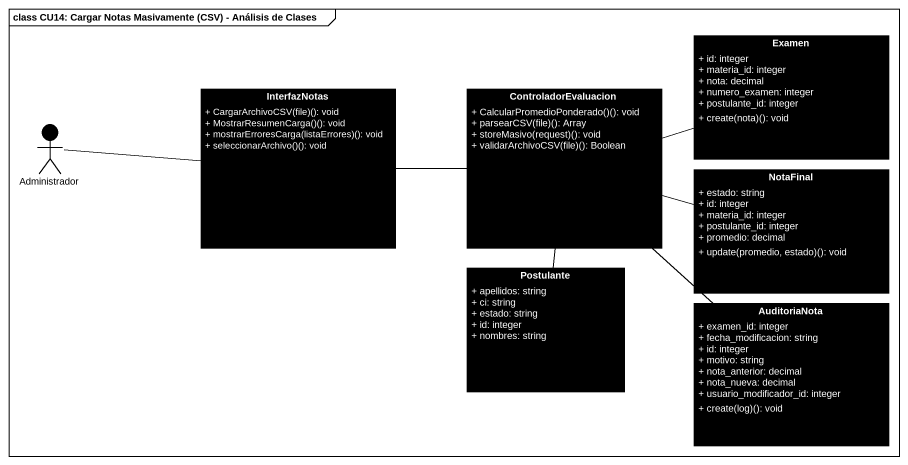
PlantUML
@startuml
mainframe class CU14: Cargar Notas Masivamente (CSV) - Análisis de Clases
allowmixing
hide circle
hide empty members
skinparam classAttributeIconSize 0
class Examen #000000 {
  + id: integer
  + materia_id: integer
  + nota: decimal
  + numero_examen: integer
  + postulante_id: integer
  + create(nota)(): void
}
class InterfazNotas #000000 {
  + CargarArchivoCSV(file)(): void
  + MostrarResumenCarga()(): void
  + mostrarErroresCarga(listaErrores)(): void
  + seleccionarArchivo()(): void
}
class ControladorEvaluacion #000000 {
  + CalcularPromedioPonderado()(): void
  + parsearCSV(file)(): Array
  + storeMasivo(request)(): void
  + validarArchivoCSV(file)(): Boolean
}
actor Administrador #000000
class NotaFinal #000000 {
  + estado: string
  + id: integer
  + materia_id: integer
  + postulante_id: integer
  + promedio: decimal
  + update(promedio, estado)(): void
}
class Postulante #000000 {
  + apellidos: string
  + ci: string
  + estado: string
  + id: integer
  + nombres: string
}
class AuditoriaNota #000000 {
  + examen_id: integer
  + fecha_modificacion: string
  + id: integer
  + motivo: string
  + nota_anterior: decimal
  + nota_nueva: decimal
  + usuario_modificador_id: integer
  + create(log)(): void
}
InterfazNotas -right- ControladorEvaluacion
ControladorEvaluacion -right- Examen
ControladorEvaluacion -right- NotaFinal
ControladorEvaluacion -- Postulante
ControladorEvaluacion -- AuditoriaNota
Administrador -right- InterfazNotas
@enduml
